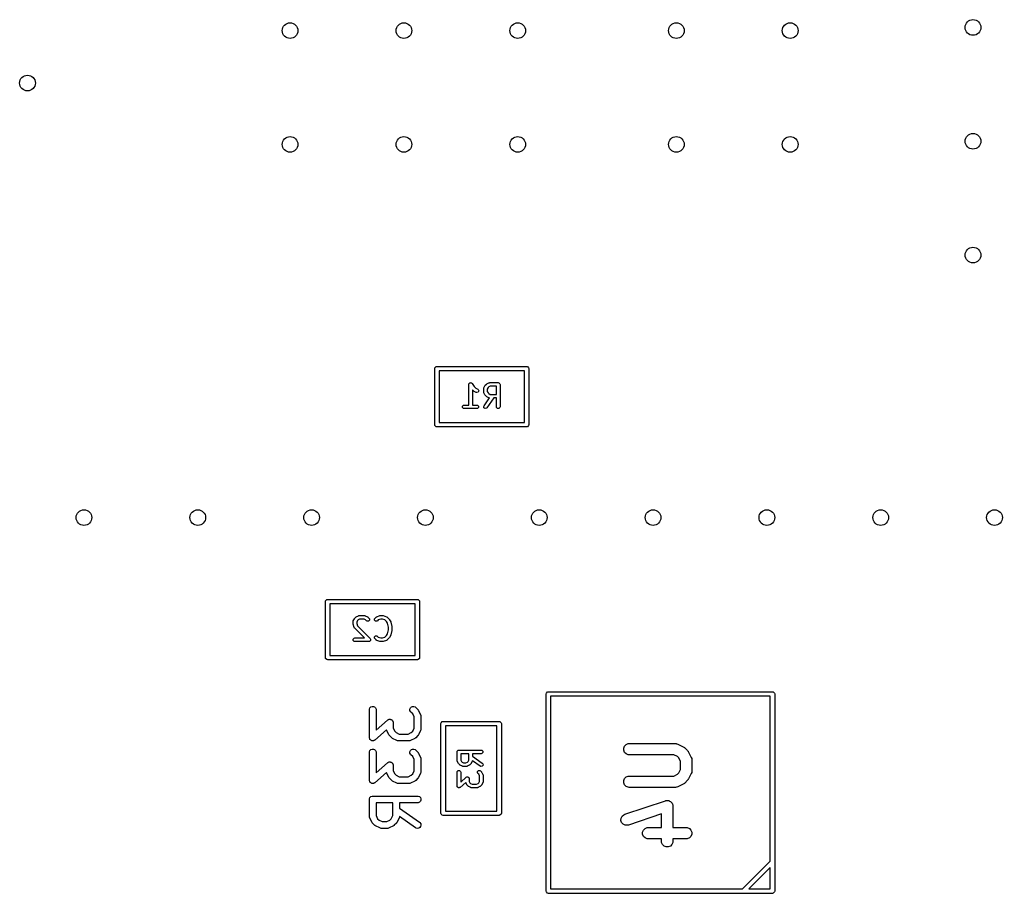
# Model space of a CAD drawing. Extents: x -0.03 to 2.01, y -0.16 to 2.46.
# Drawn here: x -0.007 to 0.856, y 1.689 to 2.457 of the extents above; entities that cross this region are included whole.
import ezdxf

# ---------------------------------------------------------------- set-up
doc = ezdxf.new("R2010")
doc.units = 0
doc.header["$MEASUREMENT"] = 0
doc.layers.add('BLACK', color=7, linetype='CONTINUOUS')

msp = doc.modelspace()

# ---------------------------------------------------------------- linework, layer by layer
at = {"layer": 'BLACK', "linetype": 'CONTINUOUS'}
for p, q in [((0.35778, 2.15059), (0.35793, 2.15134)), ((0.35778, 2.10138), (0.35778, 2.15059)), ((0.35793, 2.15134), (0.35899, 2.15241)), ((0.35899, 2.15241), (0.35974, 2.15256)), ((0.35974, 2.15256), (0.43848, 2.15256)), ((0.43848, 2.15256), (0.43924, 2.15241)), ((0.43924, 2.15241), (0.4403, 2.15134)), ((0.4403, 2.15134), (0.44045, 2.15059)), ((0.44045, 2.15059), (0.44045, 2.10138)), ((0.36171, 2.14862), (0.36171, 2.10335)), ((0.43652, 2.14862), (0.36171, 2.14862)), ((0.43652, 2.10335), (0.43652, 2.14862)), ((0.3877, 2.13673), (0.38782, 2.13733)), ((0.3877, 2.11862), (0.3877, 2.13673)), ((0.38782, 2.13733), (0.38793, 2.13744)), ((0.38793, 2.13744), (0.38796, 2.1376)), ((0.38796, 2.1376), (0.38834, 2.13786)), ((0.38834, 2.13786), (0.38867, 2.13818)), ((0.38867, 2.13818), (0.38883, 2.13818)), ((0.38883, 2.13818), (0.38897, 2.13827)), ((0.38897, 2.13827), (0.38942, 2.13818)), ((0.38942, 2.13818), (0.38987, 2.13818)), ((0.38987, 2.13818), (0.38999, 2.13807)), ((0.38999, 2.13807), (0.39015, 2.13803)), ((0.39015, 2.13803), (0.39058, 2.1376)), ((0.39058, 2.1376), (0.39237, 2.13492)), ((0.39237, 2.13492), (0.39395, 2.13333)), ((0.39395, 2.13333), (0.3956, 2.13251)), ((0.40082, 2.13309), (0.40089, 2.13333)), ((0.40084, 2.13305), (0.40082, 2.13309)), ((0.40082, 2.13298), (0.40084, 2.13305)), ((0.40082, 2.13016), (0.40082, 2.13298)), ((0.40089, 2.13333), (0.40094, 2.13358)), ((0.40094, 2.13358), (0.40097, 2.13361)), ((0.40097, 2.13361), (0.40099, 2.13368)), ((0.40099, 2.13368), (0.40192, 2.13556)), ((0.40192, 2.13556), (0.40208, 2.13576)), ((0.40208, 2.13576), (0.40222, 2.13597)), ((0.40222, 2.13597), (0.40316, 2.1369)), ((0.40316, 2.1369), (0.40337, 2.13704)), ((0.40337, 2.13704), (0.40357, 2.1372)), ((0.40357, 2.1372), (0.40544, 2.13813)), ((0.40463, 2.13392), (0.40397, 2.13261)), ((0.40397, 2.13261), (0.40397, 2.13054)), ((0.4052, 2.13449), (0.40463, 2.13392)), ((0.40652, 2.13515), (0.4052, 2.13449)), ((0.40544, 2.13813), (0.40552, 2.13816)), ((0.40552, 2.13816), (0.40554, 2.13818)), ((0.40554, 2.13818), (0.40579, 2.13823)), ((0.40579, 2.13823), (0.40603, 2.1383)), ((0.40603, 2.1383), (0.40607, 2.13829)), ((0.40607, 2.13829), (0.40614, 2.1383)), ((0.40614, 2.1383), (0.41364, 2.1383)), ((0.41207, 2.13515), (0.40652, 2.13515)), ((0.41207, 2.12799), (0.41207, 2.13515)), ((0.41364, 2.1383), (0.41425, 2.13818)), ((0.41425, 2.13818), (0.4151, 2.13733)), ((0.4151, 2.13733), (0.41522, 2.13673)), ((0.41522, 2.13673), (0.41522, 2.11704)), ((0.39191, 2.13093), (0.39085, 2.13199)), ((0.39085, 2.13199), (0.39085, 2.11862)), ((0.39212, 2.13079), (0.39191, 2.13093)), ((0.39232, 2.13063), (0.39212, 2.13079)), ((0.39419, 2.12969), (0.39232, 2.13063)), ((0.39478, 2.12953), (0.39419, 2.12969)), ((0.39593, 2.12991), (0.39478, 2.12953)), ((0.3956, 2.13251), (0.39609, 2.13213)), ((0.39647, 2.13099), (0.39593, 2.12991)), ((0.39609, 2.13213), (0.39647, 2.13099)), ((0.40084, 2.13009), (0.40082, 2.13016)), ((0.40082, 2.13005), (0.40084, 2.13009)), ((0.40089, 2.12981), (0.40082, 2.13005)), ((0.40094, 2.12956), (0.40089, 2.12981)), ((0.40097, 2.12954), (0.40094, 2.12956)), ((0.40099, 2.12946), (0.40097, 2.12954)), ((0.40192, 2.12759), (0.40099, 2.12946)), ((0.4011, 2.11794), (0.40595, 2.12487)), ((0.40208, 2.12739), (0.40192, 2.12759)), ((0.40222, 2.12718), (0.40208, 2.12739)), ((0.40316, 2.12624), (0.40222, 2.12718)), ((0.40337, 2.1261), (0.40316, 2.12624)), ((0.40357, 2.12594), (0.40337, 2.1261)), ((0.40544, 2.12501), (0.40357, 2.12594)), ((0.40978, 2.12484), (0.40369, 2.11614)), ((0.40397, 2.13054), (0.40463, 2.12922)), ((0.40463, 2.12922), (0.4052, 2.12865)), ((0.4052, 2.12865), (0.40652, 2.12799)), ((0.40552, 2.12499), (0.40544, 2.12501)), ((0.40554, 2.12496), (0.40552, 2.12499)), ((0.40579, 2.12491), (0.40554, 2.12496)), ((0.40595, 2.12487), (0.40579, 2.12491)), ((0.40652, 2.12799), (0.41207, 2.12799)), ((0.41207, 2.12484), (0.40978, 2.12484)), ((0.41207, 2.11704), (0.41207, 2.12484)), ((0.38219, 2.11764), (0.38304, 2.1185)), ((0.38219, 2.11644), (0.38219, 2.11764)), ((0.38304, 2.11559), (0.38219, 2.11644)), ((0.38304, 2.1185), (0.38365, 2.11862)), ((0.38365, 2.11547), (0.38304, 2.11559)), ((0.38365, 2.11862), (0.3877, 2.11862)), ((0.3949, 2.11547), (0.38365, 2.11547)), ((0.39085, 2.11862), (0.3949, 2.11862)), ((0.3949, 2.11862), (0.3955, 2.1185)), ((0.3955, 2.11559), (0.3949, 2.11547)), ((0.3955, 2.1185), (0.39635, 2.11764)), ((0.39635, 2.11644), (0.3955, 2.11559)), ((0.39635, 2.11764), (0.39635, 2.11644)), ((0.40086, 2.11738), (0.4011, 2.11794)), ((0.40107, 2.1162), (0.40086, 2.11738)), ((0.40205, 2.1155), (0.40107, 2.1162)), ((0.40324, 2.11571), (0.40205, 2.1155)), ((0.40369, 2.11614), (0.40324, 2.11571)), ((0.41219, 2.11644), (0.41207, 2.11704)), ((0.41304, 2.11559), (0.41219, 2.11644)), ((0.41425, 2.11559), (0.41304, 2.11559)), ((0.4151, 2.11644), (0.41425, 2.11559)), ((0.41522, 2.11704), (0.4151, 2.11644)), ((0.35793, 2.10062), (0.35778, 2.10138)), ((0.35899, 2.09956), (0.35793, 2.10062)), ((0.35974, 2.09941), (0.35899, 2.09956)), ((0.43848, 2.09941), (0.35974, 2.09941)), ((0.36171, 2.10335), (0.43652, 2.10335)), ((0.43924, 2.09956), (0.43848, 2.09941)), ((0.4403, 2.10062), (0.43924, 2.09956)), ((0.44045, 2.10138), (0.4403, 2.10062)), ((0.26181, 1.94587), (0.26196, 1.94662)), ((0.26181, 1.89665), (0.26181, 1.94587)), ((0.26196, 1.94662), (0.26303, 1.94768)), ((0.26303, 1.94768), (0.26378, 1.94783)), ((0.26378, 1.94783), (0.34252, 1.94783)), ((0.26575, 1.9439), (0.26575, 1.89862)), ((0.34055, 1.9439), (0.26575, 1.9439)), ((0.34055, 1.89862), (0.34055, 1.9439)), ((0.34252, 1.94783), (0.34327, 1.94768)), ((0.34327, 1.94768), (0.34434, 1.94662)), ((0.34434, 1.94662), (0.34449, 1.94587)), ((0.34449, 1.94587), (0.34449, 1.89665)), ((0.28611, 1.92836), (0.28618, 1.92861)), ((0.28612, 1.92833), (0.28611, 1.92836)), ((0.28611, 1.92825), (0.28612, 1.92833)), ((0.28611, 1.92638), (0.28611, 1.92825)), ((0.28616, 1.92613), (0.28611, 1.92638)), ((0.28619, 1.92588), (0.28616, 1.92613)), ((0.28618, 1.92861), (0.28623, 1.92886)), ((0.28713, 1.92307), (0.28619, 1.92588)), ((0.28623, 1.92886), (0.28625, 1.92888)), ((0.28625, 1.92888), (0.28627, 1.92896)), ((0.28627, 1.92896), (0.28721, 1.93083)), ((0.28721, 1.93083), (0.28737, 1.93103)), ((0.28737, 1.93103), (0.28751, 1.93124)), ((0.28751, 1.93124), (0.28844, 1.93218)), ((0.28844, 1.93218), (0.28865, 1.93232)), ((0.28865, 1.93232), (0.28885, 1.93247)), ((0.28885, 1.93247), (0.29073, 1.93341)), ((0.28991, 1.92919), (0.28926, 1.92788)), ((0.28926, 1.92788), (0.28926, 1.92663)), ((0.28926, 1.92663), (0.29, 1.92442)), ((0.29049, 1.92977), (0.28991, 1.92919)), ((0.2918, 1.93043), (0.29049, 1.92977)), ((0.29073, 1.93341), (0.2908, 1.93343)), ((0.2908, 1.93343), (0.29083, 1.93346)), ((0.29083, 1.93346), (0.29108, 1.93351)), ((0.29108, 1.93351), (0.29132, 1.93357)), ((0.29132, 1.93357), (0.29135, 1.93356)), ((0.29135, 1.93356), (0.29143, 1.93358)), ((0.29143, 1.93358), (0.29612, 1.93358)), ((0.29575, 1.93043), (0.2918, 1.93043)), ((0.29706, 1.92977), (0.29575, 1.93043)), ((0.29612, 1.93358), (0.2962, 1.93356)), ((0.2962, 1.93356), (0.29623, 1.93357)), ((0.29623, 1.93357), (0.29647, 1.93351)), ((0.29647, 1.93351), (0.29672, 1.93346)), ((0.29672, 1.93346), (0.29675, 1.93343)), ((0.29675, 1.93343), (0.29682, 1.93341)), ((0.29682, 1.93341), (0.2987, 1.93247)), ((0.29782, 1.92901), (0.29706, 1.92977)), ((0.29833, 1.92867), (0.29782, 1.92901)), ((0.29953, 1.92867), (0.29833, 1.92867)), ((0.2987, 1.93247), (0.2989, 1.93232)), ((0.2989, 1.93232), (0.29911, 1.93218)), ((0.29911, 1.93218), (0.30004, 1.93124)), ((0.30039, 1.92952), (0.29953, 1.92867)), ((0.30004, 1.93124), (0.30039, 1.93073)), ((0.30039, 1.93073), (0.30039, 1.92952)), ((0.30498, 1.93073), (0.30532, 1.93124)), ((0.30498, 1.92952), (0.30498, 1.93073)), ((0.30583, 1.92867), (0.30498, 1.92952)), ((0.30532, 1.93124), (0.30625, 1.93218)), ((0.30703, 1.92867), (0.30583, 1.92867)), ((0.30625, 1.93218), (0.30632, 1.93222)), ((0.30632, 1.93222), (0.30634, 1.93225)), ((0.30634, 1.93225), (0.30656, 1.93238)), ((0.30656, 1.93238), (0.30677, 1.93252)), ((0.30677, 1.93252), (0.3068, 1.93252)), ((0.3068, 1.93252), (0.30687, 1.93256)), ((0.30687, 1.93256), (0.30968, 1.9335)), ((0.30754, 1.92901), (0.30703, 1.92867)), ((0.30822, 1.92969), (0.30754, 1.92901)), ((0.31044, 1.93043), (0.30822, 1.92969)), ((0.30968, 1.9335), (0.30993, 1.93353)), ((0.30993, 1.93353), (0.31018, 1.93358)), ((0.31018, 1.93358), (0.31205, 1.93358)), ((0.3118, 1.93043), (0.31044, 1.93043)), ((0.31402, 1.92969), (0.3118, 1.93043)), ((0.31205, 1.93358), (0.3123, 1.93353)), ((0.3123, 1.93353), (0.31255, 1.9335)), ((0.31255, 1.9335), (0.31536, 1.93256)), ((0.31545, 1.92826), (0.31402, 1.92969)), ((0.31536, 1.93256), (0.31543, 1.93252)), ((0.31543, 1.93252), (0.31547, 1.93252)), ((0.31619, 1.92677), (0.31545, 1.92826)), ((0.31547, 1.93252), (0.31568, 1.93238)), ((0.31568, 1.93238), (0.3159, 1.93225)), ((0.3159, 1.93225), (0.31591, 1.93222)), ((0.31591, 1.93222), (0.31598, 1.93218)), ((0.31598, 1.93218), (0.31786, 1.9303)), ((0.31704, 1.92337), (0.31619, 1.92677)), ((0.31786, 1.9303), (0.318, 1.93009)), ((0.318, 1.93009), (0.31815, 1.92989)), ((0.31815, 1.92989), (0.31909, 1.92802)), ((0.31909, 1.92802), (0.31913, 1.92785)), ((0.31913, 1.92785), (0.31921, 1.9277)), ((0.31921, 1.9277), (0.32014, 1.92395)), ((0.28717, 1.923), (0.28713, 1.92307)), ((0.28717, 1.92296), (0.28717, 1.923)), ((0.28731, 1.92275), (0.28717, 1.92296)), ((0.28743, 1.92253), (0.28731, 1.92275)), ((0.28746, 1.92252), (0.28743, 1.92253)), ((0.28751, 1.92245), (0.28746, 1.92252)), ((0.29607, 1.91389), (0.28751, 1.92245)), ((0.29, 1.92442), (0.30098, 1.91343)), ((0.31545, 1.91606), (0.31619, 1.91755)), ((0.31619, 1.91755), (0.31704, 1.92095)), ((0.31704, 1.92095), (0.31704, 1.92337)), ((0.32014, 1.92037), (0.31921, 1.91662)), ((0.32014, 1.92395), (0.32015, 1.92375)), ((0.32015, 1.92056), (0.32014, 1.92037)), ((0.32015, 1.92375), (0.32019, 1.92357)), ((0.32019, 1.92075), (0.32015, 1.92056)), ((0.32019, 1.92357), (0.32019, 1.92075)), ((0.28623, 1.91292), (0.28708, 1.91377)), ((0.28623, 1.91171), (0.28623, 1.91292)), ((0.28708, 1.91086), (0.28623, 1.91171)), ((0.28708, 1.91377), (0.28768, 1.91389)), ((0.28768, 1.91074), (0.28708, 1.91086)), ((0.28768, 1.91389), (0.29607, 1.91389)), ((0.29987, 1.91074), (0.28768, 1.91074)), ((0.30047, 1.91086), (0.29987, 1.91074)), ((0.30132, 1.91171), (0.30047, 1.91086)), ((0.30047, 1.91086), (0.30047, 1.91086)), ((0.30098, 1.91343), (0.30132, 1.91292)), ((0.30132, 1.91292), (0.30132, 1.91171)), ((0.30498, 1.91479), (0.30583, 1.91565)), ((0.30498, 1.91359), (0.30498, 1.91479)), ((0.30532, 1.91308), (0.30498, 1.91359)), ((0.30625, 1.91214), (0.30532, 1.91308)), ((0.30583, 1.91565), (0.30703, 1.91565)), ((0.30632, 1.9121), (0.30625, 1.91214)), ((0.30634, 1.91206), (0.30632, 1.9121)), ((0.30655, 1.91194), (0.30634, 1.91206)), ((0.30677, 1.9118), (0.30655, 1.91194)), ((0.3068, 1.9118), (0.30677, 1.9118)), ((0.30687, 1.91176), (0.3068, 1.9118)), ((0.30968, 1.91082), (0.30687, 1.91176)), ((0.30703, 1.91565), (0.30754, 1.91531)), ((0.30754, 1.91531), (0.30822, 1.91463)), ((0.30822, 1.91463), (0.31044, 1.91389)), ((0.30993, 1.91079), (0.30968, 1.91082)), ((0.31018, 1.91074), (0.30993, 1.91079)), ((0.31205, 1.91074), (0.31018, 1.91074)), ((0.31044, 1.91389), (0.3118, 1.91389)), ((0.3118, 1.91389), (0.31402, 1.91463)), ((0.3123, 1.91079), (0.31205, 1.91074)), ((0.31255, 1.91082), (0.3123, 1.91079)), ((0.31536, 1.91176), (0.31255, 1.91082)), ((0.31402, 1.91463), (0.31545, 1.91606)), ((0.31543, 1.9118), (0.31536, 1.91176)), ((0.31547, 1.9118), (0.31543, 1.9118)), ((0.31568, 1.91194), (0.31547, 1.9118)), ((0.3159, 1.91206), (0.31568, 1.91194)), ((0.31591, 1.9121), (0.3159, 1.91206)), ((0.31598, 1.91214), (0.31591, 1.9121)), ((0.31786, 1.91402), (0.31598, 1.91214)), ((0.318, 1.91423), (0.31786, 1.91402)), ((0.31815, 1.91442), (0.318, 1.91423)), ((0.31909, 1.9163), (0.31815, 1.91442)), ((0.31913, 1.91647), (0.31909, 1.9163)), ((0.31921, 1.91662), (0.31913, 1.91647)), ((0.26196, 1.8959), (0.26181, 1.89665)), ((0.26303, 1.89483), (0.26196, 1.8959)), ((0.26378, 1.89469), (0.26303, 1.89483)), ((0.34252, 1.89469), (0.26378, 1.89469)), ((0.26575, 1.89862), (0.34055, 1.89862)), ((0.34327, 1.89483), (0.34252, 1.89469)), ((0.34434, 1.8959), (0.34327, 1.89483)), ((0.34449, 1.89665), (0.34434, 1.8959)), ((0.45571, 1.86465), (0.45586, 1.8654)), ((0.45586, 1.8654), (0.45692, 1.86646)), ((0.45692, 1.86646), (0.45768, 1.86661)), ((0.45768, 1.86661), (0.65453, 1.86661)), ((0.65453, 1.86661), (0.65528, 1.86646)), ((0.65528, 1.86646), (0.65635, 1.8654)), ((0.65635, 1.8654), (0.6565, 1.86465)), ((0.45571, 1.69142), (0.45571, 1.86465)), ((0.45965, 1.86268), (0.45965, 1.69339)), ((0.65256, 1.86268), (0.45965, 1.86268)), ((0.65256, 1.71782), (0.65256, 1.86268)), ((0.6565, 1.86465), (0.6565, 1.69142)), ((0.30039, 1.85077), (0.30044, 1.85134)), ((0.30039, 1.8264), (0.30039, 1.85077)), ((0.30044, 1.85134), (0.30088, 1.85241)), ((0.30088, 1.85241), (0.3017, 1.85322)), ((0.3017, 1.85322), (0.30276, 1.85366)), ((0.30276, 1.85366), (0.30392, 1.85366)), ((0.30392, 1.85366), (0.30498, 1.85322)), ((0.30498, 1.85322), (0.30579, 1.85241)), ((0.30579, 1.85241), (0.30624, 1.85134)), ((0.30624, 1.85134), (0.30629, 1.85077)), ((0.30629, 1.85077), (0.30629, 1.8329)), ((0.33606, 1.85134), (0.3365, 1.85241)), ((0.33606, 1.85019), (0.33606, 1.85134)), ((0.3365, 1.84913), (0.33606, 1.85019)), ((0.3365, 1.85241), (0.33732, 1.85322)), ((0.33687, 1.84868), (0.3365, 1.84913)), ((0.33841, 1.84714), (0.33687, 1.84868)), ((0.33732, 1.85322), (0.33838, 1.85366)), ((0.33838, 1.85366), (0.33954, 1.85366)), ((0.33954, 1.85366), (0.3406, 1.85322)), ((0.3406, 1.85322), (0.34105, 1.85286)), ((0.34105, 1.85286), (0.34292, 1.85098)), ((0.34292, 1.85098), (0.34311, 1.85076)), ((0.34311, 1.85076), (0.34317, 1.8507)), ((0.34317, 1.8507), (0.34322, 1.85062)), ((0.34322, 1.85062), (0.34329, 1.85053)), ((0.34329, 1.85053), (0.34332, 1.85046)), ((0.34332, 1.85046), (0.34348, 1.85021)), ((0.34348, 1.85021), (0.34535, 1.84646)), ((0.30629, 1.8329), (0.31639, 1.84174)), ((0.31639, 1.84174), (0.31664, 1.84192)), ((0.31664, 1.84192), (0.3167, 1.84198)), ((0.3167, 1.84198), (0.31675, 1.842)), ((0.31675, 1.842), (0.31686, 1.84208)), ((0.31686, 1.84208), (0.31732, 1.84223)), ((0.31732, 1.84223), (0.31776, 1.84242)), ((0.31776, 1.84242), (0.31786, 1.84242)), ((0.31786, 1.84242), (0.31796, 1.84245)), ((0.31796, 1.84245), (0.31843, 1.84242)), ((0.31843, 1.84242), (0.31891, 1.84242)), ((0.31891, 1.84242), (0.31901, 1.84238)), ((0.31901, 1.84238), (0.3191, 1.84237)), ((0.3191, 1.84237), (0.31953, 1.84216)), ((0.31953, 1.84216), (0.31998, 1.84198)), ((0.31998, 1.84198), (0.32005, 1.8419)), ((0.32005, 1.8419), (0.32014, 1.84186)), ((0.32014, 1.84186), (0.32045, 1.8415)), ((0.32045, 1.8415), (0.32079, 1.84116)), ((0.32079, 1.84116), (0.32083, 1.84107)), ((0.32083, 1.84107), (0.3209, 1.84099)), ((0.3209, 1.84099), (0.32105, 1.84054)), ((0.32105, 1.84054), (0.32123, 1.8401)), ((0.32123, 1.8401), (0.32125, 1.83996)), ((0.32125, 1.83996), (0.32127, 1.8399)), ((0.32127, 1.8399), (0.32126, 1.83982)), ((0.32126, 1.83982), (0.32129, 1.83952)), ((0.32129, 1.83952), (0.32129, 1.83459)), ((0.33976, 1.84445), (0.33841, 1.84714)), ((0.33976, 1.83459), (0.33976, 1.84445)), ((0.34535, 1.84646), (0.34556, 1.84592)), ((0.34556, 1.84592), (0.34556, 1.84582)), ((0.34556, 1.84582), (0.34561, 1.84572)), ((0.34561, 1.84572), (0.34566, 1.84514)), ((0.34566, 1.84514), (0.34566, 1.8339)), ((0.36319, 1.83858), (0.36334, 1.83934)), ((0.36334, 1.83934), (0.3644, 1.8404)), ((0.3644, 1.8404), (0.36516, 1.84055)), ((0.36516, 1.84055), (0.41437, 1.84055)), ((0.41437, 1.84055), (0.41512, 1.8404)), ((0.41512, 1.8404), (0.41619, 1.83934)), ((0.41619, 1.83934), (0.41634, 1.83858)), ((0.31549, 1.83311), (0.30528, 1.82417)), ((0.3157, 1.83258), (0.31549, 1.83311)), ((0.31757, 1.82883), (0.3157, 1.83258)), ((0.32129, 1.83459), (0.32264, 1.8319)), ((0.32264, 1.8319), (0.32384, 1.8307)), ((0.32384, 1.8307), (0.32653, 1.82935)), ((0.33451, 1.82935), (0.33721, 1.8307)), ((0.33721, 1.8307), (0.33841, 1.8319)), ((0.33841, 1.8319), (0.33976, 1.83459)), ((0.34535, 1.83258), (0.34348, 1.82883)), ((0.34556, 1.83312), (0.34535, 1.83258)), ((0.34561, 1.83332), (0.34556, 1.83322)), ((0.34556, 1.83322), (0.34556, 1.83312)), ((0.34566, 1.8339), (0.34561, 1.83332)), ((0.36319, 1.75984), (0.36319, 1.83858)), ((0.36713, 1.83661), (0.36713, 1.76181)), ((0.4124, 1.83661), (0.36713, 1.83661)), ((0.4124, 1.76181), (0.4124, 1.83661)), ((0.41634, 1.83858), (0.41634, 1.75984)), ((0.30042, 1.82609), (0.30039, 1.8264)), ((0.30041, 1.82601), (0.30042, 1.82609)), ((0.30043, 1.82596), (0.30041, 1.82601)), ((0.30044, 1.82582), (0.30043, 1.82596)), ((0.30063, 1.82538), (0.30044, 1.82582)), ((0.30078, 1.82492), (0.30063, 1.82538)), ((0.30085, 1.82485), (0.30078, 1.82492)), ((0.30088, 1.82476), (0.30085, 1.82485)), ((0.30122, 1.82442), (0.30088, 1.82476)), ((0.30154, 1.82406), (0.30122, 1.82442)), ((0.30163, 1.82401), (0.30154, 1.82406)), ((0.3017, 1.82394), (0.30163, 1.82401)), ((0.30214, 1.82376), (0.3017, 1.82394)), ((0.30257, 1.82355), (0.30214, 1.82376)), ((0.30267, 1.82354), (0.30257, 1.82355)), ((0.30276, 1.8235), (0.30267, 1.82354)), ((0.30324, 1.8235), (0.30276, 1.8235)), ((0.30372, 1.82347), (0.30324, 1.8235)), ((0.30382, 1.8235), (0.30372, 1.82347)), ((0.30392, 1.8235), (0.30382, 1.8235)), ((0.30436, 1.82368), (0.30392, 1.8235)), ((0.30481, 1.82384), (0.30436, 1.82368)), ((0.30493, 1.82392), (0.30481, 1.82384)), ((0.30498, 1.82394), (0.30493, 1.82392)), ((0.30503, 1.824), (0.30498, 1.82394)), ((0.30528, 1.82417), (0.30503, 1.824)), ((0.31773, 1.82858), (0.31757, 1.82883)), ((0.31776, 1.82851), (0.31773, 1.82858)), ((0.31782, 1.82842), (0.31776, 1.82851)), ((0.31788, 1.82834), (0.31782, 1.82842)), ((0.31794, 1.82828), (0.31788, 1.82834)), ((0.31812, 1.82806), (0.31794, 1.82828)), ((0.32, 1.82618), (0.31812, 1.82806)), ((0.32023, 1.826), (0.32, 1.82618)), ((0.32028, 1.82594), (0.32023, 1.826)), ((0.32037, 1.82588), (0.32028, 1.82594)), ((0.32045, 1.82582), (0.32037, 1.82588)), ((0.32052, 1.82579), (0.32045, 1.82582)), ((0.32077, 1.82563), (0.32052, 1.82579)), ((0.32452, 1.82376), (0.32077, 1.82563)), ((0.32506, 1.82355), (0.32452, 1.82376)), ((0.32516, 1.82354), (0.32506, 1.82355)), ((0.32526, 1.8235), (0.32516, 1.82354)), ((0.32584, 1.82344), (0.32526, 1.8235)), ((0.33521, 1.82344), (0.32584, 1.82344)), ((0.32653, 1.82935), (0.33451, 1.82935)), ((0.33579, 1.8235), (0.33521, 1.82344)), ((0.33588, 1.82354), (0.33579, 1.8235)), ((0.33599, 1.82355), (0.33588, 1.82354)), ((0.33653, 1.82376), (0.33599, 1.82355)), ((0.34028, 1.82563), (0.33653, 1.82376)), ((0.34053, 1.82579), (0.34028, 1.82563)), ((0.3406, 1.82582), (0.34053, 1.82579)), ((0.34068, 1.82588), (0.3406, 1.82582)), ((0.34077, 1.82594), (0.34068, 1.82588)), ((0.34082, 1.826), (0.34077, 1.82594)), ((0.34105, 1.82618), (0.34082, 1.826)), ((0.34292, 1.82806), (0.34105, 1.82618)), ((0.34311, 1.82828), (0.34292, 1.82806)), ((0.34317, 1.82834), (0.34311, 1.82828)), ((0.34322, 1.82842), (0.34317, 1.82834)), ((0.34329, 1.82851), (0.34322, 1.82842)), ((0.34332, 1.82858), (0.34329, 1.82851)), ((0.34348, 1.82883), (0.34332, 1.82858)), ((0.30039, 1.81327), (0.30044, 1.81385)), ((0.30039, 1.7889), (0.30039, 1.81327)), ((0.30044, 1.81385), (0.30088, 1.81491)), ((0.30088, 1.81491), (0.3017, 1.81573)), ((0.3017, 1.81573), (0.30276, 1.81617)), ((0.30276, 1.81617), (0.30392, 1.81617)), ((0.30392, 1.81617), (0.30498, 1.81573)), ((0.30498, 1.81573), (0.30579, 1.81491)), ((0.30579, 1.81491), (0.30624, 1.81385)), ((0.30624, 1.81385), (0.30629, 1.81327)), ((0.30629, 1.81327), (0.30629, 1.79541)), ((0.33606, 1.81385), (0.3365, 1.81491)), ((0.33606, 1.8127), (0.33606, 1.81385)), ((0.3365, 1.81491), (0.33732, 1.81573)), ((0.33732, 1.81573), (0.33838, 1.81617)), ((0.33838, 1.81617), (0.33954, 1.81617)), ((0.33954, 1.81617), (0.3406, 1.81573)), ((0.3406, 1.81573), (0.34105, 1.81536)), ((0.34105, 1.81536), (0.34292, 1.81349)), ((0.34292, 1.81349), (0.34311, 1.81326)), ((0.34311, 1.81326), (0.34317, 1.81321)), ((0.34317, 1.81321), (0.34322, 1.81312)), ((0.34322, 1.81312), (0.34329, 1.81304)), ((0.37745, 1.81374), (0.37757, 1.81434)), ((0.37745, 1.80624), (0.37745, 1.81374)), ((0.37757, 1.81434), (0.37842, 1.8152)), ((0.37842, 1.8152), (0.37902, 1.81532)), ((0.37902, 1.81532), (0.39871, 1.81532)), ((0.39871, 1.81532), (0.39931, 1.8152)), ((0.39931, 1.8152), (0.40016, 1.81434)), ((0.40016, 1.81314), (0.39931, 1.81229)), ((0.40016, 1.81434), (0.40016, 1.81314)), ((0.52381, 1.8171), (0.52456, 1.8189)), ((0.52381, 1.81515), (0.52381, 1.8171)), ((0.52456, 1.81335), (0.52381, 1.81515)), ((0.52456, 1.8189), (0.52594, 1.82028)), ((0.52594, 1.81197), (0.52456, 1.81335)), ((0.52594, 1.82028), (0.52774, 1.82103)), ((0.52774, 1.82103), (0.52871, 1.82113)), ((0.52871, 1.82113), (0.56919, 1.82113)), ((0.56919, 1.82113), (0.57016, 1.82103)), ((0.57016, 1.82103), (0.57033, 1.82096)), ((0.57033, 1.82096), (0.57051, 1.82095)), ((0.57051, 1.82095), (0.57143, 1.8206)), ((0.57143, 1.8206), (0.57619, 1.81822)), ((0.57619, 1.81822), (0.57661, 1.81795)), ((0.57661, 1.81795), (0.57673, 1.8179)), ((0.57673, 1.8179), (0.57687, 1.81779)), ((0.57687, 1.81779), (0.57702, 1.8177)), ((0.57702, 1.8177), (0.5771, 1.8176)), ((0.5771, 1.8176), (0.57749, 1.81728)), ((0.57749, 1.81728), (0.57987, 1.8149)), ((0.57987, 1.8149), (0.58018, 1.81452)), ((0.58018, 1.81452), (0.58028, 1.81443)), ((0.58028, 1.81443), (0.58038, 1.81428)), ((0.58038, 1.81428), (0.58049, 1.81414)), ((0.58049, 1.81414), (0.58054, 1.81402)), ((0.58054, 1.81402), (0.5808, 1.8136)), ((0.5808, 1.8136), (0.58319, 1.80884)), ((0.31664, 1.80442), (0.3167, 1.80448)), ((0.3167, 1.80448), (0.31675, 1.8045)), ((0.31675, 1.8045), (0.31686, 1.80458)), ((0.31686, 1.80458), (0.31732, 1.80474)), ((0.31732, 1.80474), (0.31776, 1.80492)), ((0.31776, 1.80492), (0.31786, 1.80492)), ((0.31786, 1.80492), (0.31796, 1.80495)), ((0.31796, 1.80495), (0.31843, 1.80492)), ((0.31843, 1.80492), (0.31891, 1.80492)), ((0.31891, 1.80492), (0.31901, 1.80488)), ((0.31901, 1.80488), (0.3191, 1.80488)), ((0.3191, 1.80488), (0.31953, 1.80466)), ((0.31953, 1.80466), (0.31998, 1.80448)), ((0.31998, 1.80448), (0.32005, 1.80441)), ((0.3365, 1.81163), (0.33606, 1.8127)), ((0.33687, 1.81119), (0.3365, 1.81163)), ((0.33841, 1.80965), (0.33687, 1.81119)), ((0.33976, 1.80695), (0.33841, 1.80965)), ((0.33976, 1.7971), (0.33976, 1.80695)), ((0.34329, 1.81304), (0.34332, 1.81297)), ((0.34332, 1.81297), (0.34348, 1.81272)), ((0.34348, 1.81272), (0.34535, 1.80897)), ((0.34535, 1.80897), (0.34556, 1.80843)), ((0.34556, 1.80843), (0.34556, 1.80832)), ((0.34556, 1.80832), (0.34561, 1.80823)), ((0.34561, 1.80823), (0.34566, 1.80765)), ((0.34566, 1.80765), (0.34566, 1.7964)), ((0.37746, 1.80617), (0.37745, 1.80624)), ((0.37745, 1.80613), (0.37746, 1.80617)), ((0.37752, 1.80589), (0.37745, 1.80613)), ((0.37757, 1.80564), (0.37752, 1.80589)), ((0.37759, 1.80561), (0.37757, 1.80564)), ((0.37761, 1.80554), (0.37759, 1.80561)), ((0.37855, 1.80366), (0.37761, 1.80554)), ((0.38776, 1.81217), (0.3806, 1.81217)), ((0.3806, 1.81217), (0.3806, 1.80661)), ((0.3806, 1.80661), (0.38125, 1.8053)), ((0.38125, 1.8053), (0.38183, 1.80473)), ((0.38183, 1.80473), (0.38314, 1.80407)), ((0.38521, 1.80407), (0.38653, 1.80473)), ((0.38653, 1.80473), (0.3871, 1.8053)), ((0.3871, 1.8053), (0.38776, 1.80661)), ((0.38776, 1.80661), (0.38776, 1.81217)), ((0.39074, 1.80554), (0.3898, 1.80366)), ((0.39076, 1.80561), (0.39074, 1.80554)), ((0.39079, 1.80564), (0.39076, 1.80561)), ((0.39084, 1.80589), (0.39079, 1.80564)), ((0.39088, 1.80605), (0.39084, 1.80589)), ((0.3978, 1.8012), (0.39088, 1.80605)), ((0.39871, 1.81217), (0.39091, 1.81217)), ((0.39091, 1.81217), (0.39091, 1.80988)), ((0.39091, 1.80988), (0.39961, 1.80378)), ((0.39931, 1.81229), (0.39871, 1.81217)), ((0.52774, 1.81122), (0.52594, 1.81197)), ((0.52871, 1.81113), (0.52774, 1.81122)), ((0.56801, 1.81113), (0.52871, 1.81113)), ((0.57099, 1.80964), (0.56801, 1.81113)), ((0.57222, 1.8084), (0.57099, 1.80964)), ((0.57371, 1.80542), (0.57222, 1.8084)), ((0.57371, 1.79826), (0.57371, 1.80542)), ((0.58319, 1.80884), (0.58354, 1.80792)), ((0.58354, 1.80792), (0.58355, 1.80774)), ((0.58355, 1.80774), (0.58362, 1.80758)), ((0.58362, 1.80758), (0.58371, 1.8066)), ((0.58371, 1.8066), (0.58371, 1.79708)), ((0.30629, 1.79541), (0.31639, 1.80425)), ((0.31639, 1.80425), (0.31664, 1.80442)), ((0.32005, 1.80441), (0.32014, 1.80437)), ((0.32014, 1.80437), (0.32045, 1.804)), ((0.32045, 1.804), (0.32079, 1.80367)), ((0.32079, 1.80367), (0.32083, 1.80357)), ((0.32083, 1.80357), (0.3209, 1.8035)), ((0.3209, 1.8035), (0.32105, 1.80304)), ((0.32105, 1.80304), (0.32123, 1.8026)), ((0.32123, 1.8026), (0.32125, 1.80246)), ((0.32125, 1.80246), (0.32127, 1.80241)), ((0.32127, 1.80241), (0.32126, 1.80233)), ((0.32126, 1.80233), (0.32129, 1.80202)), ((0.32129, 1.80202), (0.32129, 1.7971)), ((0.32129, 1.7971), (0.32264, 1.7944)), ((0.33841, 1.7944), (0.33976, 1.7971)), ((0.34566, 1.7964), (0.34561, 1.79582)), ((0.37745, 1.79593), (0.37757, 1.79653)), ((0.37745, 1.78375), (0.37745, 1.79593)), ((0.37757, 1.79653), (0.37842, 1.79739)), ((0.37842, 1.79739), (0.37962, 1.79739)), ((0.37871, 1.80346), (0.37855, 1.80366)), ((0.37885, 1.80325), (0.37871, 1.80346)), ((0.37978, 1.80232), (0.37885, 1.80325)), ((0.37962, 1.79739), (0.38048, 1.79653)), ((0.37999, 1.80218), (0.37978, 1.80232)), ((0.38019, 1.80202), (0.37999, 1.80218)), ((0.38207, 1.80108), (0.38019, 1.80202)), ((0.38048, 1.79653), (0.3806, 1.79593)), ((0.3806, 1.79593), (0.3806, 1.78722)), ((0.38214, 1.80106), (0.38207, 1.80108)), ((0.38217, 1.80104), (0.38214, 1.80106)), ((0.38242, 1.80099), (0.38217, 1.80104)), ((0.38266, 1.80092), (0.38242, 1.80099)), ((0.38269, 1.80093), (0.38266, 1.80092)), ((0.38277, 1.80092), (0.38269, 1.80093)), ((0.38558, 1.80092), (0.38277, 1.80092)), ((0.38314, 1.80407), (0.38521, 1.80407)), ((0.38566, 1.80093), (0.38558, 1.80092)), ((0.38569, 1.80092), (0.38566, 1.80093)), ((0.38594, 1.80099), (0.38569, 1.80092)), ((0.38619, 1.80104), (0.38594, 1.80099)), ((0.38621, 1.80106), (0.38619, 1.80104)), ((0.38629, 1.80108), (0.38621, 1.80106)), ((0.38816, 1.80202), (0.38629, 1.80108)), ((0.38836, 1.80218), (0.38816, 1.80202)), ((0.38857, 1.80232), (0.38836, 1.80218)), ((0.38951, 1.80325), (0.38857, 1.80232)), ((0.38965, 1.80346), (0.38951, 1.80325)), ((0.3898, 1.80366), (0.38965, 1.80346)), ((0.39538, 1.79653), (0.39623, 1.79739)), ((0.39538, 1.79533), (0.39538, 1.79653)), ((0.39623, 1.79739), (0.39743, 1.79739)), ((0.39743, 1.79739), (0.39795, 1.79705)), ((0.39837, 1.80096), (0.3978, 1.8012)), ((0.39795, 1.79705), (0.39888, 1.79611)), ((0.39955, 1.80117), (0.39837, 1.80096)), ((0.39888, 1.79611), (0.39902, 1.7959)), ((0.39902, 1.7959), (0.39918, 1.7957)), ((0.40024, 1.80215), (0.39955, 1.80117)), ((0.39961, 1.80378), (0.40003, 1.80334)), ((0.40003, 1.80334), (0.40024, 1.80215)), ((0.57222, 1.79528), (0.57371, 1.79826)), ((0.58355, 1.79594), (0.58354, 1.79576)), ((0.58362, 1.7961), (0.58355, 1.79594)), ((0.58371, 1.79708), (0.58362, 1.7961)), ((0.30042, 1.7886), (0.30039, 1.7889)), ((0.30041, 1.78852), (0.30042, 1.7886)), ((0.30043, 1.78847), (0.30041, 1.78852)), ((0.30044, 1.78833), (0.30043, 1.78847)), ((0.30063, 1.78788), (0.30044, 1.78833)), ((0.30078, 1.78743), (0.30063, 1.78788)), ((0.30085, 1.78735), (0.30078, 1.78743)), ((0.30088, 1.78726), (0.30085, 1.78735)), ((0.30122, 1.78692), (0.30088, 1.78726)), ((0.31549, 1.79561), (0.30528, 1.78668)), ((0.3157, 1.79508), (0.31549, 1.79561)), ((0.31757, 1.79133), (0.3157, 1.79508)), ((0.31773, 1.79108), (0.31757, 1.79133)), ((0.31776, 1.79101), (0.31773, 1.79108)), ((0.31782, 1.79093), (0.31776, 1.79101)), ((0.31788, 1.79084), (0.31782, 1.79093)), ((0.31794, 1.79079), (0.31788, 1.79084)), ((0.31812, 1.79056), (0.31794, 1.79079)), ((0.32, 1.78869), (0.31812, 1.79056)), ((0.32023, 1.7885), (0.32, 1.78869)), ((0.32028, 1.78844), (0.32023, 1.7885)), ((0.32037, 1.78839), (0.32028, 1.78844)), ((0.32045, 1.78832), (0.32037, 1.78839)), ((0.32052, 1.78829), (0.32045, 1.78832)), ((0.32077, 1.78814), (0.32052, 1.78829)), ((0.32452, 1.78626), (0.32077, 1.78814)), ((0.32264, 1.7944), (0.32384, 1.7932)), ((0.32384, 1.7932), (0.32653, 1.79185)), ((0.32653, 1.79185), (0.33451, 1.79185)), ((0.33451, 1.79185), (0.33721, 1.7932)), ((0.34028, 1.78814), (0.33653, 1.78626)), ((0.33721, 1.7932), (0.33841, 1.7944)), ((0.34053, 1.78829), (0.34028, 1.78814)), ((0.3406, 1.78832), (0.34053, 1.78829)), ((0.34068, 1.78839), (0.3406, 1.78832)), ((0.34077, 1.78844), (0.34068, 1.78839)), ((0.34082, 1.7885), (0.34077, 1.78844)), ((0.34105, 1.78869), (0.34082, 1.7885)), ((0.34292, 1.79056), (0.34105, 1.78869)), ((0.34311, 1.79079), (0.34292, 1.79056)), ((0.34317, 1.79084), (0.34311, 1.79079)), ((0.34322, 1.79093), (0.34317, 1.79084)), ((0.34329, 1.79101), (0.34322, 1.79093)), ((0.34332, 1.79108), (0.34329, 1.79101)), ((0.34348, 1.79133), (0.34332, 1.79108)), ((0.34535, 1.79508), (0.34348, 1.79133)), ((0.34556, 1.79562), (0.34535, 1.79508)), ((0.34561, 1.79582), (0.34556, 1.79573)), ((0.34556, 1.79573), (0.34556, 1.79562)), ((0.3806, 1.78722), (0.38548, 1.79149)), ((0.38548, 1.79149), (0.38587, 1.79172)), ((0.38587, 1.79172), (0.38592, 1.79176)), ((0.38592, 1.79176), (0.38595, 1.79176)), ((0.38595, 1.79176), (0.38602, 1.7918)), ((0.38602, 1.7918), (0.38657, 1.79176)), ((0.38657, 1.79176), (0.38712, 1.79176)), ((0.38712, 1.79176), (0.38716, 1.79172)), ((0.38716, 1.79172), (0.38722, 1.79172)), ((0.38722, 1.79172), (0.38758, 1.7913)), ((0.38758, 1.7913), (0.38798, 1.79091)), ((0.38798, 1.79091), (0.38799, 1.79084)), ((0.38799, 1.79084), (0.38801, 1.79081)), ((0.38801, 1.79081), (0.38801, 1.79075)), ((0.38801, 1.79075), (0.3881, 1.79031)), ((0.3881, 1.79031), (0.3881, 1.78787)), ((0.3881, 1.78787), (0.38875, 1.78655)), ((0.39572, 1.79482), (0.39538, 1.79533)), ((0.39648, 1.79406), (0.39572, 1.79482)), ((0.39713, 1.79275), (0.39648, 1.79406)), ((0.39648, 1.78655), (0.39713, 1.78787)), ((0.39713, 1.78787), (0.39713, 1.79275)), ((0.39918, 1.7957), (0.40012, 1.79382)), ((0.40012, 1.79382), (0.40014, 1.79375)), ((0.40014, 1.79375), (0.40016, 1.79372)), ((0.40016, 1.79372), (0.40021, 1.79347)), ((0.40021, 1.79347), (0.40028, 1.79323)), ((0.40028, 1.78738), (0.40021, 1.78714)), ((0.40028, 1.79323), (0.40027, 1.7932)), ((0.40027, 1.7932), (0.40028, 1.79312)), ((0.40028, 1.7875), (0.40027, 1.78742)), ((0.40027, 1.78742), (0.40028, 1.78738)), ((0.40028, 1.79312), (0.40028, 1.7875)), ((0.52381, 1.78853), (0.52456, 1.79033)), ((0.52381, 1.78658), (0.52381, 1.78853)), ((0.52456, 1.79033), (0.52594, 1.79171)), ((0.52594, 1.79171), (0.52774, 1.79246)), ((0.52774, 1.79246), (0.52871, 1.79256)), ((0.52871, 1.79256), (0.56801, 1.79256)), ((0.56801, 1.79256), (0.57099, 1.79405)), ((0.57099, 1.79405), (0.57222, 1.79528)), ((0.57987, 1.78878), (0.57749, 1.7864)), ((0.58018, 1.78917), (0.57987, 1.78878)), ((0.58028, 1.78925), (0.58018, 1.78917)), ((0.58038, 1.7894), (0.58028, 1.78925)), ((0.58049, 1.78954), (0.58038, 1.7894)), ((0.58054, 1.78966), (0.58049, 1.78954)), ((0.5808, 1.79008), (0.58054, 1.78966)), ((0.58319, 1.79484), (0.5808, 1.79008)), ((0.58354, 1.79576), (0.58319, 1.79484)), ((0.30154, 1.78656), (0.30122, 1.78692)), ((0.30163, 1.78652), (0.30154, 1.78656)), ((0.3017, 1.78645), (0.30163, 1.78652)), ((0.30214, 1.78626), (0.3017, 1.78645)), ((0.30257, 1.78605), (0.30214, 1.78626)), ((0.30267, 1.78604), (0.30257, 1.78605)), ((0.30276, 1.78601), (0.30267, 1.78604)), ((0.30324, 1.78601), (0.30276, 1.78601)), ((0.30372, 1.78597), (0.30324, 1.78601)), ((0.30382, 1.78601), (0.30372, 1.78597)), ((0.30392, 1.78601), (0.30382, 1.78601)), ((0.30436, 1.78619), (0.30392, 1.78601)), ((0.30481, 1.78634), (0.30436, 1.78619)), ((0.30493, 1.78642), (0.30481, 1.78634)), ((0.30498, 1.78645), (0.30493, 1.78642)), ((0.30503, 1.7865), (0.30498, 1.78645)), ((0.30528, 1.78668), (0.30503, 1.7865)), ((0.32506, 1.78605), (0.32452, 1.78626)), ((0.32516, 1.78605), (0.32506, 1.78605)), ((0.32526, 1.78601), (0.32516, 1.78605)), ((0.32584, 1.78595), (0.32526, 1.78601)), ((0.33521, 1.78595), (0.32584, 1.78595)), ((0.33579, 1.78601), (0.33521, 1.78595)), ((0.33588, 1.78605), (0.33579, 1.78601)), ((0.33599, 1.78605), (0.33588, 1.78605)), ((0.33653, 1.78626), (0.33599, 1.78605)), ((0.37753, 1.78331), (0.37745, 1.78375)), ((0.37753, 1.78324), (0.37753, 1.78331)), ((0.37755, 1.78322), (0.37753, 1.78324)), ((0.37757, 1.78314), (0.37755, 1.78322)), ((0.37796, 1.78275), (0.37757, 1.78314)), ((0.37832, 1.78233), (0.37796, 1.78275)), ((0.37838, 1.78233), (0.37832, 1.78233)), ((0.37842, 1.78229), (0.37838, 1.78233)), ((0.37897, 1.78229), (0.37842, 1.78229)), ((0.37953, 1.78225), (0.37897, 1.78229)), ((0.37959, 1.78229), (0.37953, 1.78225)), ((0.37962, 1.78229), (0.37959, 1.78229)), ((0.37967, 1.78234), (0.37962, 1.78229)), ((0.38006, 1.78256), (0.37967, 1.78234)), ((0.38506, 1.78693), (0.38006, 1.78256)), ((0.38507, 1.78689), (0.38506, 1.78693)), ((0.38509, 1.78687), (0.38507, 1.78689)), ((0.38511, 1.78679), (0.38509, 1.78687)), ((0.38605, 1.78492), (0.38511, 1.78679)), ((0.3862, 1.78472), (0.38605, 1.78492)), ((0.38634, 1.78451), (0.3862, 1.78472)), ((0.38728, 1.78357), (0.38634, 1.78451)), ((0.38749, 1.78343), (0.38728, 1.78357)), ((0.38769, 1.78327), (0.38749, 1.78343)), ((0.38957, 1.78234), (0.38769, 1.78327)), ((0.38875, 1.78655), (0.38933, 1.78598)), ((0.38933, 1.78598), (0.39064, 1.78532)), ((0.38964, 1.78232), (0.38957, 1.78234)), ((0.38967, 1.78229), (0.38964, 1.78232)), ((0.38992, 1.78224), (0.38967, 1.78229)), ((0.39016, 1.78217), (0.38992, 1.78224)), ((0.39019, 1.78219), (0.39016, 1.78217)), ((0.39027, 1.78217), (0.39019, 1.78219)), ((0.39496, 1.78217), (0.39027, 1.78217)), ((0.39064, 1.78532), (0.39459, 1.78532)), ((0.39459, 1.78532), (0.3959, 1.78598)), ((0.39503, 1.78219), (0.39496, 1.78217)), ((0.39507, 1.78217), (0.39503, 1.78219)), ((0.39531, 1.78224), (0.39507, 1.78217)), ((0.39556, 1.78229), (0.39531, 1.78224)), ((0.39559, 1.78232), (0.39556, 1.78229)), ((0.39566, 1.78234), (0.39559, 1.78232)), ((0.39754, 1.78327), (0.39566, 1.78234)), ((0.3959, 1.78598), (0.39648, 1.78655)), ((0.39774, 1.78343), (0.39754, 1.78327)), ((0.39795, 1.78357), (0.39774, 1.78343)), ((0.39888, 1.78451), (0.39795, 1.78357)), ((0.39902, 1.78472), (0.39888, 1.78451)), ((0.39918, 1.78492), (0.39902, 1.78472)), ((0.40012, 1.78679), (0.39918, 1.78492)), ((0.40014, 1.78687), (0.40012, 1.78679)), ((0.40016, 1.78689), (0.40014, 1.78687)), ((0.40021, 1.78714), (0.40016, 1.78689)), ((0.52456, 1.78478), (0.52381, 1.78658)), ((0.52594, 1.7834), (0.52456, 1.78478)), ((0.52774, 1.78265), (0.52594, 1.7834)), ((0.52871, 1.78256), (0.52774, 1.78265)), ((0.56919, 1.78256), (0.52871, 1.78256)), ((0.57016, 1.78265), (0.56919, 1.78256)), ((0.57033, 1.78272), (0.57016, 1.78265)), ((0.57051, 1.78273), (0.57033, 1.78272)), ((0.57143, 1.78308), (0.57051, 1.78273)), ((0.57619, 1.78546), (0.57143, 1.78308)), ((0.57661, 1.78573), (0.57619, 1.78546)), ((0.57673, 1.78578), (0.57661, 1.78573)), ((0.57687, 1.78589), (0.57673, 1.78578)), ((0.57702, 1.78599), (0.57687, 1.78589)), ((0.5771, 1.78609), (0.57702, 1.78599)), ((0.57749, 1.7864), (0.5771, 1.78609)), ((0.30039, 1.77203), (0.30044, 1.7726)), ((0.30039, 1.75703), (0.30039, 1.77203)), ((0.30044, 1.7726), (0.30088, 1.77367)), ((0.30088, 1.77367), (0.3017, 1.77448)), ((0.3017, 1.77448), (0.30276, 1.77492)), ((0.30276, 1.77492), (0.30334, 1.77498)), ((0.30334, 1.77498), (0.34271, 1.77498)), ((0.34271, 1.77498), (0.34329, 1.77492)), ((0.34329, 1.77492), (0.34435, 1.77448)), ((0.34435, 1.77448), (0.34516, 1.77367)), ((0.34516, 1.77039), (0.34435, 1.76957)), ((0.34516, 1.77367), (0.34561, 1.7726)), ((0.34561, 1.77145), (0.34516, 1.77039)), ((0.34561, 1.7726), (0.34561, 1.77145)), ((0.52475, 1.75897), (0.56047, 1.77087)), ((0.56047, 1.77087), (0.56095, 1.77098)), ((0.56095, 1.77098), (0.56107, 1.77103)), ((0.56107, 1.77103), (0.56117, 1.77103)), ((0.56117, 1.77103), (0.56142, 1.77109)), ((0.56142, 1.77109), (0.56222, 1.77103)), ((0.56222, 1.77103), (0.56302, 1.77103)), ((0.56302, 1.77103), (0.56319, 1.77096)), ((0.56319, 1.77096), (0.56337, 1.77095)), ((0.56337, 1.77095), (0.56408, 1.77059)), ((0.56408, 1.77059), (0.56482, 1.77028)), ((0.56482, 1.77028), (0.56495, 1.77016)), ((0.56495, 1.77016), (0.56511, 1.77008)), ((0.56511, 1.77008), (0.56564, 1.76947)), ((0.32101, 1.76908), (0.30629, 1.76908)), ((0.30629, 1.76908), (0.30629, 1.75773)), ((0.32101, 1.75773), (0.32101, 1.76908)), ((0.34271, 1.76908), (0.32691, 1.76908)), ((0.32691, 1.76908), (0.32691, 1.76419)), ((0.32691, 1.76419), (0.3444, 1.75195)), ((0.34329, 1.76913), (0.34271, 1.76908)), ((0.34435, 1.76957), (0.34329, 1.76913)), ((0.36713, 1.76181), (0.4124, 1.76181)), ((0.56564, 1.76947), (0.5662, 1.7689)), ((0.5662, 1.7689), (0.56627, 1.76874)), ((0.56627, 1.76874), (0.56639, 1.7686)), ((0.56639, 1.7686), (0.56664, 1.76784)), ((0.56664, 1.76784), (0.56695, 1.7671)), ((0.56695, 1.7671), (0.56698, 1.76685)), ((0.56698, 1.76685), (0.56701, 1.76675)), ((0.56701, 1.76675), (0.567, 1.76662)), ((0.567, 1.76662), (0.56705, 1.76613)), ((0.56705, 1.76613), (0.56705, 1.74732)), ((0.30044, 1.75645), (0.30039, 1.75703)), ((0.30048, 1.75636), (0.30044, 1.75645)), ((0.30049, 1.75625), (0.30048, 1.75636)), ((0.3007, 1.75571), (0.30049, 1.75625)), ((0.30257, 1.75196), (0.3007, 1.75571)), ((0.30629, 1.75773), (0.30764, 1.75503)), ((0.30764, 1.75503), (0.30884, 1.75383)), ((0.30884, 1.75383), (0.31154, 1.75248)), ((0.31577, 1.75248), (0.31846, 1.75383)), ((0.31846, 1.75383), (0.31966, 1.75503)), ((0.31966, 1.75503), (0.32101, 1.75773)), ((0.3266, 1.75571), (0.32473, 1.75196)), ((0.32681, 1.75625), (0.3266, 1.75571)), ((0.32682, 1.75636), (0.32681, 1.75625)), ((0.32686, 1.75645), (0.32682, 1.75636)), ((0.32691, 1.75699), (0.32686, 1.75645)), ((0.34102, 1.74711), (0.32691, 1.75699)), ((0.36334, 1.75909), (0.36319, 1.75984)), ((0.3644, 1.75802), (0.36334, 1.75909)), ((0.36516, 1.75787), (0.3644, 1.75802)), ((0.41437, 1.75787), (0.36516, 1.75787)), ((0.41512, 1.75802), (0.41437, 1.75787)), ((0.41619, 1.75909), (0.41512, 1.75802)), ((0.41634, 1.75984), (0.41619, 1.75909)), ((0.52137, 1.7536), (0.52151, 1.75554)), ((0.52199, 1.75175), (0.52137, 1.7536)), ((0.52151, 1.75554), (0.52238, 1.75729)), ((0.52238, 1.75729), (0.52386, 1.75857)), ((0.52386, 1.75857), (0.52475, 1.75897)), ((0.55705, 1.75919), (0.52791, 1.74948)), ((0.55705, 1.74732), (0.55705, 1.75919)), ((0.30273, 1.75171), (0.30257, 1.75196)), ((0.30276, 1.75164), (0.30273, 1.75171)), ((0.30283, 1.75156), (0.30276, 1.75164)), ((0.30288, 1.75147), (0.30283, 1.75156)), ((0.30294, 1.75142), (0.30288, 1.75147)), ((0.30313, 1.75119), (0.30294, 1.75142)), ((0.305, 1.74932), (0.30313, 1.75119)), ((0.30523, 1.74913), (0.305, 1.74932)), ((0.30528, 1.74907), (0.30523, 1.74913)), ((0.30537, 1.74902), (0.30528, 1.74907)), ((0.30545, 1.74895), (0.30537, 1.74902)), ((0.30552, 1.74892), (0.30545, 1.74895)), ((0.30577, 1.74877), (0.30552, 1.74892)), ((0.30952, 1.74689), (0.30577, 1.74877)), ((0.31006, 1.74668), (0.30952, 1.74689)), ((0.31016, 1.74668), (0.31006, 1.74668)), ((0.31026, 1.74664), (0.31016, 1.74668)), ((0.31084, 1.74658), (0.31026, 1.74664)), ((0.31646, 1.74658), (0.31084, 1.74658)), ((0.31154, 1.75248), (0.31577, 1.75248)), ((0.31704, 1.74664), (0.31646, 1.74658)), ((0.31714, 1.74668), (0.31704, 1.74664)), ((0.31724, 1.74668), (0.31714, 1.74668)), ((0.31778, 1.74689), (0.31724, 1.74668)), ((0.32153, 1.74877), (0.31778, 1.74689)), ((0.32178, 1.74892), (0.32153, 1.74877)), ((0.32185, 1.74895), (0.32178, 1.74892)), ((0.32193, 1.74902), (0.32185, 1.74895)), ((0.32202, 1.74907), (0.32193, 1.74902)), ((0.32207, 1.74913), (0.32202, 1.74907)), ((0.3223, 1.74932), (0.32207, 1.74913)), ((0.32417, 1.75119), (0.3223, 1.74932)), ((0.32436, 1.75142), (0.32417, 1.75119)), ((0.32442, 1.75147), (0.32436, 1.75142)), ((0.32448, 1.75156), (0.32442, 1.75147)), ((0.32454, 1.75164), (0.32448, 1.75156)), ((0.32457, 1.75171), (0.32454, 1.75164)), ((0.32473, 1.75196), (0.32457, 1.75171)), ((0.34152, 1.74683), (0.34102, 1.74711)), ((0.34265, 1.74658), (0.34152, 1.74683)), ((0.34378, 1.74678), (0.34265, 1.74658)), ((0.34475, 1.7474), (0.34378, 1.74678)), ((0.3444, 1.75195), (0.34484, 1.75157)), ((0.34541, 1.74834), (0.34475, 1.7474)), ((0.34484, 1.75157), (0.34546, 1.7506)), ((0.34566, 1.74947), (0.34541, 1.74834)), ((0.34546, 1.7506), (0.34566, 1.74947)), ((0.52327, 1.75027), (0.52199, 1.75175)), ((0.52501, 1.7494), (0.52327, 1.75027)), ((0.52696, 1.74926), (0.52501, 1.7494)), ((0.52791, 1.74948), (0.52696, 1.74926)), ((0.54048, 1.74329), (0.54122, 1.7451)), ((0.54122, 1.7451), (0.5426, 1.74647)), ((0.5426, 1.74647), (0.5444, 1.74722)), ((0.5444, 1.74722), (0.54538, 1.74732)), ((0.54538, 1.74732), (0.55705, 1.74732)), ((0.56705, 1.74732), (0.57871, 1.74732)), ((0.57871, 1.74732), (0.57969, 1.74722)), ((0.57969, 1.74722), (0.58149, 1.74647)), ((0.58149, 1.74647), (0.58287, 1.7451)), ((0.58287, 1.7451), (0.58362, 1.74329)), ((0.54048, 1.74134), (0.54048, 1.74329)), ((0.54122, 1.73954), (0.54048, 1.74134)), ((0.5426, 1.73816), (0.54122, 1.73954)), ((0.5444, 1.73741), (0.5426, 1.73816)), ((0.54538, 1.73732), (0.5444, 1.73741)), ((0.55705, 1.73732), (0.54538, 1.73732)), ((0.55705, 1.73517), (0.55705, 1.73732)), ((0.57871, 1.73732), (0.56705, 1.73732)), ((0.56705, 1.73732), (0.56705, 1.73517)), ((0.57969, 1.73741), (0.57871, 1.73732)), ((0.58149, 1.73816), (0.57969, 1.73741)), ((0.58287, 1.73954), (0.58149, 1.73816)), ((0.58362, 1.74134), (0.58287, 1.73954)), ((0.58362, 1.74329), (0.58362, 1.74134)), ((0.55714, 1.7342), (0.55705, 1.73517)), ((0.55789, 1.7324), (0.55714, 1.7342)), ((0.55927, 1.73102), (0.55789, 1.7324)), ((0.56107, 1.73027), (0.55927, 1.73102)), ((0.56302, 1.73027), (0.56107, 1.73027)), ((0.56482, 1.73102), (0.56302, 1.73027)), ((0.5662, 1.7324), (0.56482, 1.73102)), ((0.56695, 1.7342), (0.5662, 1.7324)), ((0.56705, 1.73517), (0.56695, 1.7342)), ((0.62812, 1.69339), (0.65256, 1.71782)), ((0.65256, 1.71226), (0.63369, 1.69339)), ((0.65256, 1.69339), (0.65256, 1.71226)), ((0.45965, 1.69339), (0.62812, 1.69339)), ((0.63369, 1.69339), (0.65256, 1.69339)), ((0.45586, 1.69066), (0.45571, 1.69142)), ((0.45692, 1.6896), (0.45586, 1.69066)), ((0.45768, 1.68945), (0.45692, 1.6896)), ((0.65453, 1.68945), (0.45768, 1.68945)), ((0.65528, 1.6896), (0.65453, 1.68945)), ((0.65635, 1.69066), (0.65528, 1.6896)), ((0.6565, 1.69142), (0.65635, 1.69066))]:
    msp.add_line(p, q, dxfattribs=at)
at = {"layer": 'BLACK'}
for centre in [(0.23071, 2.44764), (0.33071, 2.44764), (0.43071, 2.44764), (0.57008, 2.44764), (0.67008, 2.44764), (0.83071, 2.45039), (0, 2.40157), (0.83071, 2.35039), (0.23071, 2.34764), (0.33071, 2.34764), (0.43071, 2.34764), (0.57008, 2.34764), (0.67008, 2.34764), (0.83071, 2.25039), (0.04961, 2.01969), (0.14961, 2.01969), (0.24961, 2.01969), (0.34961, 2.01969), (0.44961, 2.01969), (0.54961, 2.01969), (0.64961, 2.01969), (0.74961, 2.01969), (0.84961, 2.01969)]:
    msp.add_circle(centre, 0.00689, dxfattribs=at)

doc.saveas('drawing.dxf')
